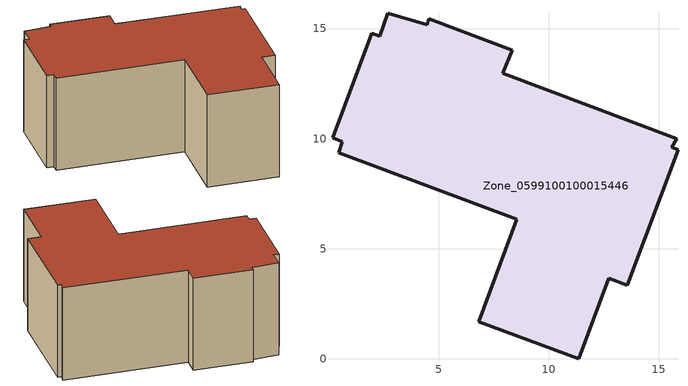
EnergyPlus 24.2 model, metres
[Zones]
Zone_0599100100015446
 floor ground (C_G): 7.93,12.98 15.82,10 15.6,9.61 15.88,9.51 13.57,3.33 12.72,3.65 11.36,0 6.83,1.69 8.56,6.34 0.47,9.36 0.64,9.86 0.18,10.03 1.97,14.79 2.33,14.65 2.7,15.7 4.49,15.17 4.56,15.45 8.34,14.03 z0
 wall outside (C_F): 6.83,1.69 11.36,0 12.72,3.65 13.57,3.33 15.88,9.51 15.6,9.61 15.82,10 7.93,12.98 8.34,14.03 4.56,15.45 4.49,15.17 2.7,15.7 2.33,14.65 1.97,14.79 0.18,10.03 0.64,9.86 0.47,9.36 8.56,6.34 6.83,1.69 z0:6.73
 roof outside (C_R): 7.93,12.98 8.34,14.03 4.56,15.45 4.49,15.17 2.7,15.7 2.33,14.65 1.97,14.79 0.18,10.03 0.64,9.86 0.47,9.36 8.56,6.34 6.83,1.69 11.36,0 12.72,3.65 13.57,3.33 15.88,9.51 15.6,9.61 15.82,10 z6.73
[BUILDING]
Pand.0599100100015446: North Axis=0; Terrain=City; Loads Convergence Tolerance Value=0.04; Temperature Convergence Tolerance Value=0.4; Solar Distribution=FullExterior; Maximum Number of Warmup Days=25; Minimum Number of Warmup Days=1
[Site:Location]
Rotterdam.The.Hague.AP_ZH_NLD Design_Conditions: Latitude=51.96; Longitude=4.45; Time Zone=1; Elevation=-4.5
[SITE:GROUNDTEMPERATURE:BUILDINGSURFACE]
18, 18, 18, 18, 18, 18, 18, 18, 18, 18, 18, 18
[MATERIAL] Thermal Absorptance=0.9; Solar Absorptance=0.7; Visible Absorptance=0.7
Name | Roughness | Thickness | Conductivity | Density | Specific Heat
G.D.2015-2018 | MediumSmooth | 0.15 | 0.0428571 | 540 | 1210
F.D.2015-2018 | Rough | 0.3 | 0.0666667 | 1920 | 840
R.D.2015-2018 | MediumRough | 0.2 | 0.0333333 | 1500 | 1000
[CONSTRUCTION]
C_G: G.D.2015-2018
C_F: F.D.2015-2018
C_R: R.D.2015-2018
[ZONE]
Zone_0599100100015446: Type=1; Multiplier=1; Ceiling Height=Autocalculate; Volume=Autocalculate; Floor Area=autocalculate; Part of Total Floor Area=Yes
[ZONEINFILTRATION:DESIGNFLOWRATE]
Infil_Zone_0599100100015446: Zone or ZoneList or Space or SpaceList=Zone_0599100100015446; Schedule=AlwaysOn; Design Flow Rate Calculation Method=Flow/Area; Flow Rate per Floor Area=0.0021; Constant Term Coefficient=1; Temperature Term Coefficient=0; Velocity Term Coefficient=0; Velocity Squared Term Coefficient=0
[HVACTEMPLATE:ZONE:IDEALLOADSAIRSYSTEM]
Zone_0599100100015446: Maximum Heating Supply Air Temperature=50; Minimum Cooling Supply Air Temperature=13; Maximum Heating Supply Air Humidity Ratio=0.0156; Minimum Cooling Supply Air Humidity Ratio=0.0077; Heating Limit=NoLimit; Cooling Limit=NoLimit; Dehumidification Control Type=ConstantSensibleHeatRatio; Cooling Sensible Heat Ratio=0.7; Dehumidification Setpoint=60; Humidification Control Type=None; Humidification Setpoint=30; Outdoor Air Method=None; Outdoor Air Flow Rate per Person=0.00944; Outdoor Air Flow Rate per Zone Floor Area=0; Outdoor Air Flow Rate per Zone=0; Demand Controlled Ventilation Type=None; Outdoor Air Economizer Type=NoEconomizer; Heat Recovery Type=None; Sensible Heat Recovery Effectiveness=0.7; Latent Heat Recovery Effectiveness=0.65
[ZONECONTROL:THERMOSTAT]
ThermostatControl_Zone_0599100100015446: Zone or ZoneList=Zone_0599100100015446; Control Type Schedule=DualSetpointControlType; Control 1=Thermostat_Zone_0599100100015446; Temperature Difference Between Cutout And Setpoint=0
[THERMOSTATSETPOINT:DUALSETPOINT]
Thermostat_Zone_0599100100015446: Heating Setpoint Temperature Schedule=HeatingSetpoint_Zone_0599100100015446; Cooling Setpoint Temperature Schedule=CoolingSetpoint_Zone_0599100100015446
[SCHEDULE:COMPACT]
HeatingSetpoint_Zone_0599100100015446: Through: 12/31, For: AllDays, Until: 24:00, 21
CoolingSetpoint_Zone_0599100100015446: Through: 12/31, For: AllDays, Until: 24:00, 24
DualSetpointControlType: Through: 12/31, For: AllDays, Until: 24:00, 4
AlwaysOn: Through: 12/31, For: AllDays, Until: 24:00, 1
